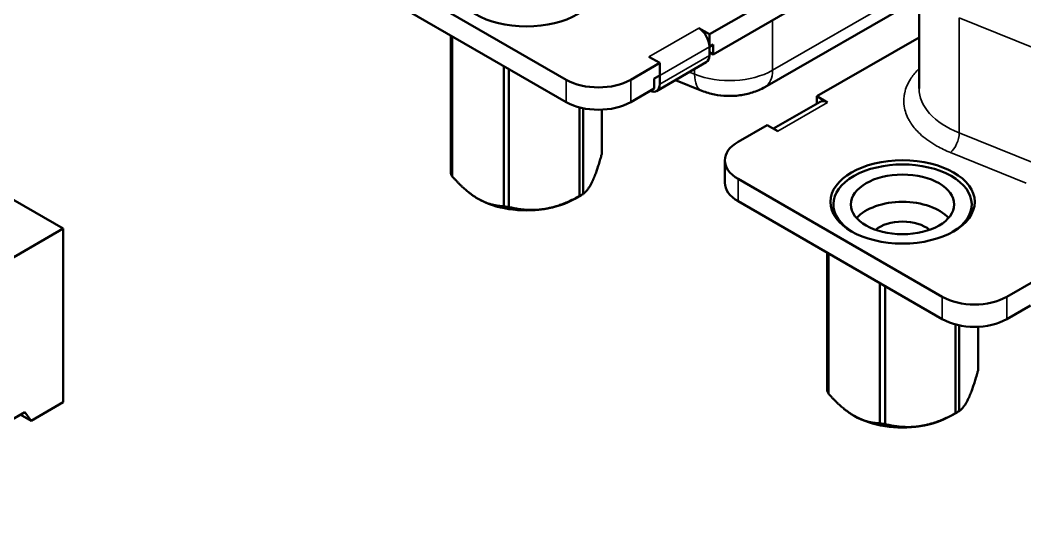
# Model space of a CAD drawing. Header units: millimetres. Extents: x 845 to 2568, y -211 to 570.
# Drawn here: x 1499.98 to 1533.04, y 414.86 to 431.6 of the extents above; entities that cross this region are included whole.
import ezdxf

# ---------------------------------------------------------------- set-up
doc = ezdxf.new("R2010")
doc.units = ezdxf.units.MM
doc.header["$LTSCALE"] = 2
doc.layers.add('외형선(ISO)', color=7, linetype='Continuous', lineweight=50)
doc.layers.add('좁은 외형선(ISO)', color=7, linetype='Continuous', lineweight=35)

msp = doc.modelspace()

# ---------------------------------------------------------------- linework, layer by layer
at = {"layer": '외형선(ISO)'}
for p, q in [((1522.664, 431.1378), (1537.1384, 439.4947)), ((1537.0147, 438.6884), (1522.7877, 430.4744)), ((1511.2336, 433.5199), (1517.9511, 429.6416)), ((1529.5589, 429.3558), (1529.5589, 433.1394)), ((1517.9511, 428.9067), (1511.2336, 432.7851)), ((1529.5589, 432.3286), (1524.4901, 429.4021)), ((1514.159, 426.5529), (1514.159, 431.0961)), ((1522.3104, 431.3419), (1522.664, 431.1378)), ((1522.664, 430.7296), (1522.664, 431.1378)), ((1514.2034, 431.0705), (1514.2034, 426.4573)), ((1522.7877, 430.801), (1522.664, 430.7296)), ((1522.7877, 430.4744), (1522.7877, 430.801)), ((1529.5589, 431.0361), (1526.1995, 429.0966)), ((1522.664, 430.7296), (1522.664, 430.4438)), ((1522.7877, 430.4744), (1522.664, 430.5459)), ((1520.0724, 429.6416), (1521.027, 430.1927)), ((1521.027, 430.1927), (1520.6734, 430.3968)), ((1520.9234, 429.2698), (1522.5604, 430.2149)), ((1521.027, 430.1927), (1521.027, 429.7845)), ((1515.9005, 425.4775), (1515.9005, 430.0907)), ((1516.0662, 429.995), (1516.0662, 425.4518)), ((1521.027, 429.7845), (1520.8502, 429.6824)), ((1521.027, 429.4987), (1521.027, 429.7845)), ((1520.8502, 429.6824), (1520.8502, 429.3558)), ((1522.4158, 429.2771), (1521.5454, 429.6289)), ((1520.8502, 429.3558), (1520.0724, 428.9067)), ((1526.303, 428.9172), (1524.7696, 428.0319)), ((1526.1995, 429.0966), (1526.553, 428.8925)), ((1526.1995, 429.0966), (1526.1995, 428.8574)), ((1501.4048, 424.7426), (1494.6166, 428.6618)), ((1518.3844, 425.8105), (1518.3844, 428.7325)), ((1518.5057, 428.7039), (1518.5057, 425.8805)), ((1519.1269, 427.2189), (1519.1269, 428.6556)), ((1524.5625, 428.1515), (1523.6079, 427.6003)), ((1524.9161, 427.9474), (1524.5625, 428.1515)), ((1523.1686, 426.2531), (1523.1686, 426.988)), ((1523.6079, 426.3756), (1530.3255, 422.4972)), ((1518.2339, 425.7224), (1518.4461, 425.8449)), ((1530.3255, 421.7624), (1523.6079, 425.6408)), ((1492.2124, 419.4354), (1501.4048, 424.7426)), ((1501.4048, 419.0271), (1501.4048, 424.7426)), ((1526.5334, 419.4086), (1526.5334, 423.9517)), ((1526.5778, 423.9261), (1526.5778, 419.3129)), ((1528.2748, 418.3331), (1528.2748, 422.9463)), ((1528.4405, 422.8507), (1528.4405, 418.3075)), ((1532.4468, 422.4972), (1533.4014, 423.0484)), ((1533.2246, 422.2115), (1532.4468, 421.7624)), ((1530.7588, 418.6661), (1530.7588, 421.5881)), ((1530.8801, 421.5595), (1530.8801, 418.7361)), ((1531.5012, 420.0746), (1531.5012, 421.5113)), ((1500.3441, 418.4148), (1501.4048, 419.0271)), ((1493.4772, 414.8584), (1500.14, 418.7052)), ((1500.3441, 418.4148), (1499.9906, 418.6189)), ((1500.14, 418.7052), (1500.3441, 418.4148)), ((1530.6083, 418.5781), (1530.8204, 418.7005))]:
    msp.add_line(p, q, dxfattribs=at)
for centre, major_axis in [((1516.6429, 432.7647), (2.375, 0)), ((1529.0173, 425.6203), (2.375, 0)), ((1529.0173, 425.5387), (1.7, 0))]:
    msp.add_ellipse(centre, major_axis=major_axis, ratio=0.5773503, dxfattribs=at)
for centre, major_axis, start_param, end_param in [((1522.3104, 430.9337), (0.25, -0.433), 0.7853982, 2.3561945), ((1522.3104, 430.6479), (0.25, -0.433), 0, 0.7853982), ((1519.0117, 430.254), (1.5, 0), 3.9269908, 5.4977871), ((1520.6734, 429.7028), (0.25, -0.433), 5.6035746, 7.0685835), ((1519.0117, 429.5191), (1.5, 0), 3.9269908, 5.4977871), ((1526.553, 428.4842), (-0.25, 0.433), 5.4977871, 6.2831853), ((1524.6686, 426.988), (-1.5, 0), 5.4977871, 7.0685835), ((1529.0173, 425.5387), (2.275, 0), 5.5195305, 10.1884328), ((1516.6429, 426.8859), (-2.55, 0), 0.2281579, 0.2954408), ((1524.6686, 426.2531), (-1.5, 0), 0, 0.7853982), ((1516.6429, 426.8859), (-2.55, 0), 2.322553, 2.3898359), ((1516.6429, 426.641), (-2.25, 0), 0.7853982, 1.8325957), ((1516.6429, 426.8859), (-2.55, 0), 1.2753555, 1.3426384), ((1516.6429, 426.641), (-2.25, 0), 1.8325957, 2.3561945), ((1529.0173, 424.6405), (-1.7, 0), 3.616819, 5.807959), ((1529.0173, 424.3483), (-1.08, 0), 3.7451263, 5.6796516), ((1531.3861, 423.1096), (1.5, 0), 3.9269908, 5.4977871), ((1531.3861, 422.3748), (1.5, 0), 3.9269908, 5.4977871), ((1529.0173, 419.7416), (-2.55, 0), 0.2281579, 0.2954408), ((1529.0173, 419.4966), (-2.25, 0), 0.7853982, 1.8325957), ((1529.0173, 419.4966), (-2.25, 0), 1.8325957, 2.3561945), ((1529.0173, 419.7416), (-2.55, 0), 2.322553, 2.3898359), ((1529.0173, 419.7416), (-2.55, 0), 1.2753555, 1.3426384)]:
    msp.add_ellipse(centre, major_axis=major_axis, ratio=0.5773503, start_param=start_param, end_param=end_param, dxfattribs=at)
msp.add_open_spline([(1522.4158, 429.2771), (1522.5534, 429.2215), (1522.6915, 429.1818), (1522.9684, 429.1267), (1523.1073, 429.1115), (1523.3852, 429.1031), (1523.5242, 429.1099), (1523.8016, 429.1469), (1523.9401, 429.1769), (1524.216, 429.2652), (1524.3537, 429.3234), (1524.4901, 429.4021)], degree=3, knots=[3.3161256, 3.3161256, 3.3161256, 3.3161256, 3.5953783, 3.5953783, 3.8746309, 3.8746309, 4.1538836, 4.1538836, 4.4331363, 4.4331363, 4.712389, 4.712389, 4.712389, 4.712389], dxfattribs=at)
for points, weights in [([(1519.1269, 427.2189), (1518.9619, 426.6184), (1518.8163, 426.3047)], [2.60416666636, 2.77777777744, 2.77777777744]), ([(1515.0519, 425.7224), (1514.6542, 425.952), (1514.2034, 426.4573)], [2.77777777744, 2.77777777744, 2.60416666637]), ([(1518.8163, 426.3047), (1518.6707, 425.9911), (1518.5057, 425.8805)], [2.77777777744, 2.77777777744, 2.60416666637]), ([(1518.3844, 425.8105), (1517.7686, 425.4702), (1517.2253, 425.3862)], [2.60416666636, 2.77777777744, 2.77777777744]), ([(1515.9005, 425.4775), (1515.4497, 425.4928), (1515.0519, 425.7224)], [2.60416666636, 2.77777777744, 2.77777777744]), ([(1517.2253, 425.3862), (1516.6819, 425.3021), (1516.0662, 425.4518)], [2.77777777744, 2.77777777744, 2.60416666637]), ([(1531.5012, 420.0746), (1531.3362, 419.4741), (1531.1906, 419.1604)], [2.60416666636, 2.77777777744, 2.77777777744]), ([(1527.4263, 418.5781), (1527.0286, 418.8077), (1526.5778, 419.3129)], [2.77777777744, 2.77777777744, 2.60416666637]), ([(1531.1906, 419.1604), (1531.0451, 418.8467), (1530.8801, 418.7361)], [2.77777777744, 2.77777777744, 2.60416666637]), ([(1528.2748, 418.3331), (1527.8241, 418.3484), (1527.4263, 418.5781)], [2.60416666636, 2.77777777744, 2.77777777744]), ([(1530.7588, 418.6661), (1530.143, 418.3259), (1529.5996, 418.2418)], [2.60416666636, 2.77777777744, 2.77777777744]), ([(1529.5996, 418.2418), (1529.0563, 418.1578), (1528.4405, 418.3075)], [2.77777777744, 2.77777777744, 2.60416666637])]:
    msp.add_rational_spline(points, weights, degree=2, dxfattribs=at)
at = {"layer": '좁은 외형선(ISO)'}
for p, q in [((1529.5589, 432.7345), (1524.7386, 429.9515)), ((1524.7386, 429.9515), (1524.7386, 431.6008)), ((1530.8808, 427.8897), (1530.8808, 431.6733)), ((1530.8808, 431.6733), (1533.3762, 430.6645)), ((1520.6734, 430.3968), (1522.3104, 431.3419)), ((1521.027, 429.7845), (1522.664, 430.7296)), ((1522.664, 430.4438), (1521.027, 429.4987)), ((1522.1773, 429.8221), (1522.0024, 429.8928)), ((1522.1773, 429.9937), (1522.1773, 429.8221)), ((1517.9511, 429.6416), (1517.9511, 428.9067)), ((1520.0724, 428.9067), (1520.0724, 429.6416)), ((1526.553, 428.8925), (1524.9161, 427.9474)), ((1530.8808, 427.8897), (1533.3762, 426.8809)), ((1533.0894, 426.2362), (1530.594, 427.245)), ((1523.6079, 425.6408), (1523.6079, 426.3756)), ((1530.3255, 422.4972), (1530.3255, 421.7624)), ((1532.4468, 421.7624), (1532.4468, 422.4972))]:
    msp.add_line(p, q, dxfattribs=at)
for centre, major_axis, ratio, start_param, end_param in [((1523.3244, 430.768), (2, 0), 0.5773503, 4.1015237, 5.4977871), ((1522.8655, 430.3896), (-0.4498, -1.1125), 0.4683232, 5.4245069, 6.2831853), ((1523.8901, 430.4414), (0.6, -1.0392), 0.5773503, 0, 0.7853982), ((1532.6589, 429.3558), (-3.1, 0), 0.5773503, 0, 0.9599311), ((1530.594, 427.6532), (-0.1874, -0.4636), 0.4683232, 0.7121179, 2.2829142)]:
    msp.add_ellipse(centre, major_axis=major_axis, ratio=ratio, start_param=start_param, end_param=end_param, dxfattribs=at)
msp.add_open_spline([(1530.594, 427.245), (1530.4344, 427.3096), (1530.2853, 427.3809), (1530.1464, 427.459), (1530.1002, 427.485), (1530.0561, 427.5112), (1530.0111, 427.5394), (1529.8311, 427.6522), (1529.6741, 427.7755), (1529.5412, 427.9083), (1529.4416, 428.008), (1529.357, 428.1115), (1529.2873, 428.219), (1529.2641, 428.2548), (1529.242, 428.2921), (1529.2227, 428.3278), (1529.1454, 428.4707), (1529.0952, 428.6173), (1529.0726, 428.7664), (1529.0557, 428.8783), (1529.0544, 428.99), (1529.0688, 429.1018), (1529.0736, 429.139), (1529.08, 429.1754), (1529.0885, 429.2134), (1529.1225, 429.3656), (1529.1852, 429.5143), (1529.276, 429.6584), (1529.3442, 429.7666), (1529.4272, 429.8705), (1529.525, 429.9704), (1529.536, 429.9817), (1529.5474, 429.993), (1529.5589, 430.0043)], degree=3, knots=[0, 0, 0, 0, 0.09375, 0.09375, 0.09375, 0.125, 0.125, 0.125, 0.25, 0.25, 0.25, 0.34375, 0.34375, 0.34375, 0.375, 0.375, 0.375, 0.5, 0.5, 0.5, 0.59375, 0.59375, 0.59375, 0.625, 0.625, 0.625, 0.75, 0.75, 0.75, 0.84375, 0.84375, 0.84375, 0.85433225, 0.85433225, 0.85433225, 0.85433225], dxfattribs=at)

doc.saveas('drawing.dxf')
